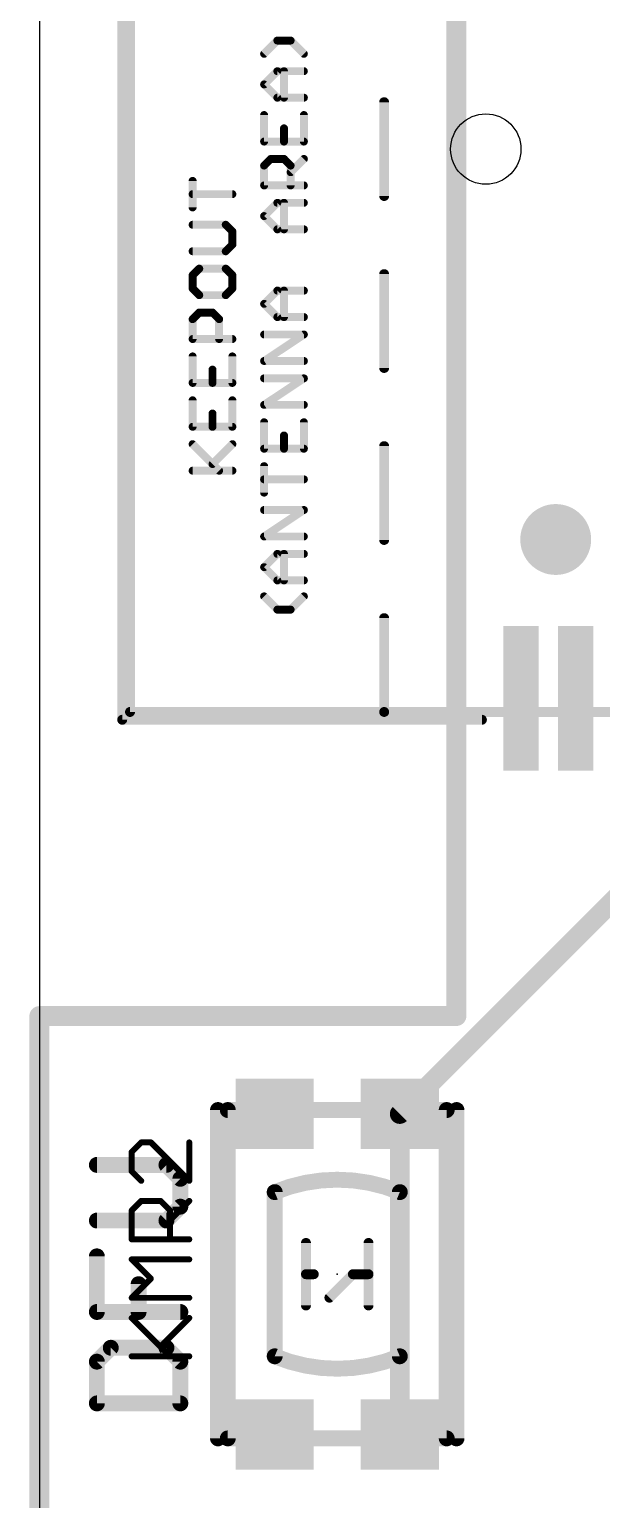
# Model space of a CAD drawing. Extents: x -0.1 to 68.7, y -0.4 to 53.6.
# Drawn here: x -0.13 to 7.19, y 11.59 to 30.4 of the extents above; entities that cross this region are included whole.
import ezdxf

# ---------------------------------------------------------------- set-up
doc = ezdxf.new("R2010")
doc.units = 0
for name, color, linetype in [('1', 12, 'CONTINUOUS'), ('16', 132, 'CONTINUOUS'), ('18', 110, 'CONTINUOUS'), ('20', 4, 'CONTINUOUS'), ('21', 40, 'CONTINUOUS'), ('23', 53, 'CONTINUOUS'), ('27', 253, 'CONTINUOUS'), ('51', 253, 'CONTINUOUS')]:
    doc.layers.add(name, color=color, linetype=linetype)

# ---------------------------------------------------------------- blocks, each defined once
blk = doc.blocks.new('RECT')
blk.add_solid([(-0.5, -0.5), (0.5, -0.5), (-0.5, 0.5), (0.5, 0.5)])
blk = doc.blocks.new('ROUNDV')
at = {"const_width": 0.5}
blk.add_lwpolyline([(0, -0.25, 1), (0, 0.25, 1), (0, -0.25)], format="xyb", dxfattribs=at)

msp = doc.modelspace()

# ---------------------------------------------------------------- linework, layer by layer
at = {"layer": '1', "const_width": 0.254}
for points in [[(5.334, 17.78), (5.334, 34.29)], [(4.61, 16.528), (8.128, 20.046)], [(0, -0.127), (0, 17.78)], [(0, 17.78), (5.334, 17.78)], [(4.61, 16.528), (4.61, 12.428)]]:
    msp.add_lwpolyline(points, dxfattribs=at)
at = {"layer": '1', "const_width": 0.127}
for points in [[(0.0635, 17.78, 1), (-0.0635, 17.78)], [(0, 17.8435, 1), (0, 17.7165)], [(5.334, 17.7165, 1), (5.334, 17.8435)], [(5.2705, 17.78, 1), (5.3975, 17.78)], [(4.6735, 16.528, 1), (4.5465, 16.528)], [(4.5651, 16.5729, 1), (4.6549, 16.4831)], [(4.5465, 12.428, 1), (4.6735, 12.428)]]:
    msp.add_lwpolyline(points, format="xyb", dxfattribs=at)
at = {"layer": '16', "const_width": 0.254}
for points in [[(5.334, 34.29), (5.334, 17.78)], [(5.334, 17.78), (0, 17.78)], [(0, 17.78), (0, -0.254)]]:
    msp.add_lwpolyline(points, dxfattribs=at)
at = {"layer": '16', "const_width": 0.127}
for points in [[(0, 17.8435, 1), (0, 17.7165)], [(0.0635, 17.78, 1), (-0.0635, 17.78)], [(5.334, 17.7165, 1), (5.334, 17.8435)], [(5.2705, 17.78, 1), (5.3975, 17.78)]]:
    msp.add_lwpolyline(points, format="xyb", dxfattribs=at)
at = {"layer": '20'}
msp.add_line((0, 53.34), (0, 0), dxfattribs=at)
msp.add_circle((5.71, 28.87), 0.45, dxfattribs=at)
at = {"layer": '21'}
for points, const_width in [([(1.06, 21.57), (1.06, 31.77)], 0.127), ([(5.66, 21.57), (1.06, 21.57)], 0.127), ([(2.2846, 12.378), (2.2846, 16.578)], 0.2032), ([(5.3354, 16.578), (5.3354, 12.378)], 0.2032), ([(1.6255, 15.8761), (0.7357, 15.8761)], 0.2032), ([(1.8034, 15.6982), (1.6255, 15.8761)], 0.2032), ([(1.8034, 15.3422), (1.8034, 15.6982)], 0.2032), ([(1.6255, 15.1643), (1.8034, 15.3422)], 0.2032), ([(0.7357, 15.1643), (1.6255, 15.1643)], 0.2032), ([(0.7357, 13.9949), (0.7357, 14.7067)], 0.2032), ([(1.2695, 13.9949), (1.2695, 14.3508)], 0.2032), ([(1.8034, 13.9949), (0.7357, 13.9949)], 0.2032), ([(0.9136, 13.5373), (0.7357, 13.3594)], 0.2032), ([(1.6255, 13.5373), (0.9136, 13.5373)], 0.2032), ([(1.8034, 13.3594), (1.6255, 13.5373)], 0.2032), ([(0.7357, 13.3594), (0.7357, 12.8255)], 0.2032), ([(1.8034, 12.8255), (1.8034, 13.3594)], 0.2032), ([(0.7357, 12.8255), (1.8034, 12.8255)], 0.2032)]:
    msp.add_lwpolyline(points, dxfattribs=dict(at, const_width=const_width))
for points, const_width in [([(1.06, 21.6017, 1), (1.06, 21.5383)], 0.0635), ([(5.66, 21.5383, 1), (5.66, 21.6017)], 0.0635), ([(1.0283, 21.57, 1), (1.0917, 21.57)], 0.0635), ([(2.3354, 16.578, 1), (2.2338, 16.578)], 0.1016), ([(5.3862, 16.578, 1), (5.2846, 16.578)], 0.1016), ([(0.7357, 15.9269, 1), (0.7357, 15.8253)], 0.1016), ([(1.6614, 15.912, 1), (1.5895, 15.8402)], 0.1016), ([(1.6255, 15.8253, 1), (1.6255, 15.9269)], 0.1016), ([(1.8542, 15.6982, 1), (1.7526, 15.6982)], 0.1016), ([(1.7675, 15.6622, 1), (1.8393, 15.7341)], 0.1016), ([(1.8393, 15.3063, 1), (1.7675, 15.3782)], 0.1016), ([(0.7357, 15.2151, 1), (0.7357, 15.1135)], 0.1016), ([(1.5895, 15.2002, 1), (1.6614, 15.1284)], 0.1016), ([(1.6255, 15.1135, 1), (1.6255, 15.2151)], 0.1016), ([(1.7526, 15.3422, 1), (1.8542, 15.3422)], 0.1016), ([(0.7865, 14.7067, 1), (0.6849, 14.7067)], 0.1016), ([(1.3203, 14.3508, 1), (1.2187, 14.3508)], 0.1016), ([(0.7357, 14.0457, 1), (0.7357, 13.9441)], 0.1016), ([(0.6849, 13.9949, 1), (0.7865, 13.9949)], 0.1016), ([(1.2187, 13.9949, 1), (1.3203, 13.9949)], 0.1016), ([(1.8034, 13.9441, 1), (1.8034, 14.0457)], 0.1016), ([(0.9136, 13.5881, 1), (0.9136, 13.4865)], 0.1016), ([(0.9496, 13.5014, 1), (0.8777, 13.5732)], 0.1016), ([(1.6614, 13.5732, 1), (1.5895, 13.5014)], 0.1016), ([(1.6255, 13.4865, 1), (1.6255, 13.5881)], 0.1016), ([(0.7865, 13.3594, 1), (0.6849, 13.3594)], 0.1016), ([(0.6998, 13.3953, 1), (0.7716, 13.3234)], 0.1016), ([(1.8542, 13.3594, 1), (1.7526, 13.3594)], 0.1016), ([(1.7675, 13.3234, 1), (1.8393, 13.3953)], 0.1016), ([(0.7357, 12.8763, 1), (0.7357, 12.7747)], 0.1016), ([(0.6849, 12.8255, 1), (0.7865, 12.8255)], 0.1016), ([(1.7526, 12.8255, 1), (1.8542, 12.8255)], 0.1016), ([(1.8034, 12.7747, 1), (1.8034, 12.8763)], 0.1016), ([(2.2338, 12.378, 1), (2.3354, 12.378)], 0.1016), ([(5.2846, 12.378, 1), (5.3862, 12.378)], 0.1016)]:
    msp.add_lwpolyline(points, format="xyb", dxfattribs=dict(at, const_width=const_width))
at = {"layer": '23'}
msp.add_point((3.81, 14.478), dxfattribs=at)
at = {"layer": '27', "const_width": 0.0762}
for points in [[(1.3033, 16.1642), (1.1805, 16.0413)], [(1.4262, 16.1642), (1.3033, 16.1642)], [(1.9177, 15.6727), (1.4262, 16.1642)], [(1.9177, 16.1642), (1.9177, 15.6727)], [(1.1805, 16.0413), (1.1805, 15.7956)], [(1.1805, 15.7956), (1.3033, 15.6727)], [(1.1805, 15.2929), (1.3033, 15.4158)], [(1.3033, 15.4158), (1.5491, 15.4158)], [(1.5491, 15.4158), (1.672, 15.2929)], [(1.672, 15.17), (1.9177, 15.4158)], [(1.1805, 14.9243), (1.1805, 15.2929)], [(1.672, 15.2929), (1.672, 14.9243)], [(1.9177, 14.9243), (1.1805, 14.9243)], [(1.4262, 14.4216), (1.1805, 14.6673)], [(1.1805, 14.6673), (1.9177, 14.6673)], [(1.1805, 14.1759), (1.4262, 14.4216)], [(1.9177, 14.1759), (1.1805, 14.1759)], [(1.672, 13.4274), (1.1805, 13.9189)], [(1.5491, 13.5503), (1.9177, 13.9189)], [(1.1805, 13.4274), (1.9177, 13.4274)]]:
    msp.add_lwpolyline(points, dxfattribs=at)
at = {"layer": '27', "const_width": 0.0381}
for points in [[(1.3033, 16.1832, 1), (1.3033, 16.1451)], [(1.3168, 16.1507, 1), (1.2899, 16.1776)], [(1.4397, 16.1776, 1), (1.4127, 16.1507)], [(1.4262, 16.1451, 1), (1.4262, 16.1832)], [(1.9368, 16.1642, 1), (1.8987, 16.1642)], [(1.1995, 16.0413, 1), (1.1614, 16.0413)], [(1.167, 16.0548, 1), (1.1939, 16.0278)], [(1.1614, 15.7956, 1), (1.1995, 15.7956)], [(1.1939, 15.809, 1), (1.167, 15.7821)], [(1.2899, 15.6592, 1), (1.3168, 15.6862)], [(1.8987, 15.6727, 1), (1.9368, 15.6727)], [(1.9042, 15.6592, 1), (1.9312, 15.6862)], [(1.3033, 15.4348, 1), (1.3033, 15.3967)], [(1.3168, 15.4023, 1), (1.2899, 15.4292)], [(1.5626, 15.4292, 1), (1.5356, 15.4023)], [(1.5491, 15.3967, 1), (1.5491, 15.4348)], [(1.9312, 15.4023, 1), (1.9042, 15.4292)], [(1.1995, 15.2929, 1), (1.1614, 15.2929)], [(1.167, 15.3064, 1), (1.1939, 15.2794)], [(1.691, 15.2929, 1), (1.6529, 15.2929)], [(1.6585, 15.2794, 1), (1.6854, 15.3064)], [(1.6585, 15.1835, 1), (1.6854, 15.1565)], [(1.1614, 14.9243, 1), (1.1995, 14.9243)], [(1.1805, 14.9433, 1), (1.1805, 14.9052)], [(1.6529, 14.9243, 1), (1.691, 14.9243)], [(1.9177, 14.9052, 1), (1.9177, 14.9433)], [(1.1805, 14.6864, 1), (1.1805, 14.6483)], [(1.1939, 14.6808, 1), (1.167, 14.6539)], [(1.9177, 14.6483, 1), (1.9177, 14.6864)], [(1.4397, 14.4081, 1), (1.4127, 14.4351)], [(1.4127, 14.4081, 1), (1.4397, 14.4351)], [(1.1805, 14.1949, 1), (1.1805, 14.1568)], [(1.167, 14.1893, 1), (1.1939, 14.1624)], [(1.9177, 14.1568, 1), (1.9177, 14.1949)], [(1.1939, 13.9324, 1), (1.167, 13.9055)], [(1.9312, 13.9055, 1), (1.9042, 13.9324)], [(1.5356, 13.5638, 1), (1.5626, 13.5368)], [(1.1805, 13.4465, 1), (1.1805, 13.4084)], [(1.6585, 13.414, 1), (1.6854, 13.4409)], [(1.9177, 13.4084, 1), (1.9177, 13.4465)]]:
    msp.add_lwpolyline(points, format="xyb", dxfattribs=at)
at = {"layer": '51'}
msp.add_line((0, 53.34), (0, 0), dxfattribs=at)
for points, const_width in [([(1.16, 21.67), (1.16, 31.67)], 0.127), ([(3.0442, 30.2581), (2.8748, 30.0886)], 0.1016), ([(3.2137, 30.2581), (3.0442, 30.2581)], 0.1016), ([(3.3832, 30.0886), (3.2137, 30.2581)], 0.1016), ([(2.8748, 29.6968), (3.0442, 29.8663)], 0.1016), ([(3.0442, 29.8663), (3.3832, 29.8663)], 0.1016), ([(3.129, 29.5273), (3.129, 29.8663)], 0.1016), ([(3.0442, 29.5273), (2.8748, 29.6968)], 0.1016), ([(3.3832, 29.5273), (3.0442, 29.5273)], 0.1016), ([(4.41, 28.27), (4.41, 29.47)], 0.127), ([(2.8748, 29.305), (2.8748, 28.966)], 0.1016), ([(3.3832, 28.966), (3.3832, 29.305)], 0.1016), ([(3.129, 28.966), (3.129, 29.1355)], 0.1016), ([(2.8748, 28.966), (3.3832, 28.966)], 0.1016), ([(2.8748, 28.6589), (2.9595, 28.7437)], 0.1016), ([(2.9595, 28.7437), (3.129, 28.7437)], 0.1016), ([(3.129, 28.7437), (3.2137, 28.6589)], 0.1016), ([(3.2137, 28.5742), (3.3832, 28.7437)], 0.1016), ([(2.8748, 28.4047), (2.8748, 28.6589)], 0.1016), ([(3.2137, 28.6589), (3.2137, 28.4047)], 0.1016), ([(1.9604, 28.1241), (1.9604, 28.463)], 0.1016), ([(3.3832, 28.4047), (2.8748, 28.4047)], 0.1016), ([(2.4688, 28.2935), (1.9604, 28.2935)], 0.1016), ([(2.8748, 28.0129), (3.0442, 28.1824)], 0.1016), ([(3.0442, 28.1824), (3.3832, 28.1824)], 0.1016), ([(3.129, 27.8434), (3.129, 28.1824)], 0.1016), ([(3.0442, 27.8434), (2.8748, 28.0129)], 0.1016), ([(2.3841, 27.9017), (1.9604, 27.9017)], 0.1016), ([(2.4688, 27.817), (2.3841, 27.9017)], 0.1016), ([(2.4688, 27.6475), (2.4688, 27.817)], 0.1016), ([(3.3832, 27.8434), (3.0442, 27.8434)], 0.1016), ([(2.3841, 27.5628), (2.4688, 27.6475)], 0.1016), ([(1.9604, 27.5628), (2.3841, 27.5628)], 0.1016), ([(2.0451, 27.3404), (1.9604, 27.2557)], 0.1016), ([(1.9604, 27.2557), (1.9604, 27.0862)], 0.1016), ([(2.3841, 27.3404), (2.0451, 27.3404)], 0.1016), ([(2.4688, 27.2557), (2.3841, 27.3404)], 0.1016), ([(2.4688, 27.0862), (2.4688, 27.2557)], 0.1016), ([(4.41, 26.07), (4.41, 27.27)], 0.127), ([(1.9604, 27.0862), (2.0451, 27.0014)], 0.1016), ([(2.3841, 27.0014), (2.4688, 27.0862)], 0.1016), ([(2.8748, 26.8903), (3.0442, 27.0597)], 0.1016), ([(3.0442, 27.0597), (3.3832, 27.0597)], 0.1016), ([(3.129, 26.7208), (3.129, 27.0597)], 0.1016), ([(2.0451, 27.0014), (2.3841, 27.0014)], 0.1016), ([(3.0442, 26.7208), (2.8748, 26.8903)], 0.1016), ([(1.9604, 26.6944), (2.0451, 26.7791)], 0.1016), ([(1.9604, 26.4401), (1.9604, 26.6944)], 0.1016), ([(2.0451, 26.7791), (2.2146, 26.7791)], 0.1016), ([(2.2146, 26.7791), (2.2993, 26.6944)], 0.1016), ([(2.2993, 26.6944), (2.2993, 26.4401)], 0.1016), ([(3.3832, 26.7208), (3.0442, 26.7208)], 0.1016), ([(2.8748, 26.1595), (3.3832, 26.4984)], 0.1016), ([(3.3832, 26.4984), (2.8748, 26.4984)], 0.1016), ([(2.4688, 26.4401), (1.9604, 26.4401)], 0.1016), ([(1.9604, 26.2178), (1.9604, 25.8788)], 0.1016), ([(2.4688, 25.8788), (2.4688, 26.2178)], 0.1016), ([(3.3832, 26.1595), (2.8748, 26.1595)], 0.1016), ([(2.2146, 25.8788), (2.2146, 26.0483)], 0.1016), ([(2.8748, 25.5982), (3.3832, 25.9371)], 0.1016), ([(3.3832, 25.9371), (2.8748, 25.9371)], 0.1016), ([(1.9604, 25.8788), (2.4688, 25.8788)], 0.1016), ([(1.9604, 25.6565), (1.9604, 25.3175)], 0.1016), ([(2.4688, 25.3175), (2.4688, 25.6565)], 0.1016), ([(3.3832, 25.5982), (2.8748, 25.5982)], 0.1016), ([(2.2146, 25.3175), (2.2146, 25.487)], 0.1016), ([(2.8748, 25.3758), (2.8748, 25.0369)], 0.1016), ([(3.3832, 25.0369), (3.3832, 25.3758)], 0.1016), ([(1.9604, 25.3175), (2.4688, 25.3175)], 0.1016), ([(3.129, 25.0369), (3.129, 25.2063)], 0.1016), ([(2.2993, 24.7562), (1.9604, 25.0952)], 0.1016), ([(2.2146, 24.8409), (2.4688, 25.0952)], 0.1016), ([(2.8748, 25.0369), (3.3832, 25.0369)], 0.1016), ([(4.41, 23.87), (4.41, 25.07)], 0.127), ([(2.8748, 24.4755), (2.8748, 24.8145)], 0.1016), ([(1.9604, 24.7562), (2.4688, 24.7562)], 0.1016), ([(3.3832, 24.645), (2.8748, 24.645)], 0.1016), ([(2.8748, 23.9142), (3.3832, 24.2532)], 0.1016), ([(3.3832, 24.2532), (2.8748, 24.2532)], 0.1016), ([(3.3832, 23.9142), (2.8748, 23.9142)], 0.1016), ([(2.8748, 23.5224), (3.0442, 23.6919)], 0.1016), ([(3.0442, 23.6919), (3.3832, 23.6919)], 0.1016), ([(3.129, 23.3529), (3.129, 23.6919)], 0.1016), ([(3.0442, 23.3529), (2.8748, 23.5224)], 0.1016), ([(3.3832, 23.3529), (3.0442, 23.3529)], 0.1016), ([(3.0442, 22.9787), (2.8748, 23.1482)], 0.1016), ([(3.3832, 23.1482), (3.2137, 22.9787)], 0.1016), ([(3.2137, 22.9787), (3.0442, 22.9787)], 0.1016), ([(4.41, 21.67), (4.41, 22.87)], 0.127), ([(4.41, 21.67), (1.16, 21.67)], 0.127), ([(19.16, 21.67), (4.41, 21.67)], 0.127), ([(2.41, 12.378), (2.41, 16.578)], 0.2032), ([(2.41, 16.578), (5.21, 16.578)], 0.2032), ([(5.21, 16.578), (5.21, 12.378)], 0.2032), ([(3.01, 13.428), (3.01, 15.528)], 0.2032), ([(4.61, 15.528), (4.61, 13.428)], 0.2032), ([(3.41, 14.878), (3.41, 14.478)], 0.127), ([(4.21, 14.878), (4.21, 14.478)], 0.127), ([(3.41, 14.478), (3.41, 14.078)], 0.127), ([(3.41, 14.478), (3.51, 14.478)], 0.127), ([(4.01, 14.478), (3.71, 14.178)], 0.127), ([(4.21, 14.478), (4.01, 14.478)], 0.127), ([(4.21, 14.478), (4.21, 14.078)], 0.127), ([(5.21, 12.378), (2.41, 12.378)], 0.2032)]:
    msp.add_lwpolyline(points, dxfattribs=dict(at, const_width=const_width))
for points, const_width in [([(3.0442, 30.2835, 1), (3.0442, 30.2327)], 0.0508), ([(3.0622, 30.2402, 1), (3.0263, 30.2761)], 0.0508), ([(3.2317, 30.2761, 1), (3.1958, 30.2402)], 0.0508), ([(3.2137, 30.2327, 1), (3.2137, 30.2835)], 0.0508), ([(2.8568, 30.1066, 1), (2.8927, 30.0707)], 0.0508), ([(3.3652, 30.0707, 1), (3.4012, 30.1066)], 0.0508), ([(3.0442, 29.8917, 1), (3.0442, 29.8409)], 0.0508), ([(3.0622, 29.8483, 1), (3.0263, 29.8842)], 0.0508), ([(3.1544, 29.8663, 1), (3.1036, 29.8663)], 0.0508), ([(3.3832, 29.8409, 1), (3.3832, 29.8917)], 0.0508), ([(2.8927, 29.7148, 1), (2.8568, 29.6788)], 0.0508), ([(2.8568, 29.7148, 1), (2.8927, 29.6788)], 0.0508), ([(3.0442, 29.5527, 1), (3.0442, 29.5019)], 0.0508), ([(3.0263, 29.5094, 1), (3.0622, 29.5453)], 0.0508), ([(3.1036, 29.5273, 1), (3.1544, 29.5273)], 0.0508), ([(3.3832, 29.5019, 1), (3.3832, 29.5527)], 0.0508), ([(4.4417, 29.47, 1), (4.3783, 29.47)], 0.0635), ([(2.9002, 29.305, 1), (2.8494, 29.305)], 0.0508), ([(3.4086, 29.305, 1), (3.3578, 29.305)], 0.0508), ([(3.1544, 29.1355, 1), (3.1036, 29.1355)], 0.0508), ([(2.8748, 28.9914, 1), (2.8748, 28.9406)], 0.0508), ([(2.8494, 28.966, 1), (2.9002, 28.966)], 0.0508), ([(3.1036, 28.966, 1), (3.1544, 28.966)], 0.0508), ([(3.3578, 28.966, 1), (3.4086, 28.966)], 0.0508), ([(3.3832, 28.9406, 1), (3.3832, 28.9914)], 0.0508), ([(2.9595, 28.7691, 1), (2.9595, 28.7183)], 0.0508), ([(2.9775, 28.7257, 1), (2.9415, 28.7616)], 0.0508), ([(3.1469, 28.7616, 1), (3.111, 28.7257)], 0.0508), ([(3.129, 28.7183, 1), (3.129, 28.7691)], 0.0508), ([(3.4012, 28.7257, 1), (3.3652, 28.7616)], 0.0508), ([(2.9002, 28.6589, 1), (2.8494, 28.6589)], 0.0508), ([(2.8568, 28.6769, 1), (2.8927, 28.641)], 0.0508), ([(3.2391, 28.6589, 1), (3.1883, 28.6589)], 0.0508), ([(3.1958, 28.5922, 1), (3.2317, 28.5562)], 0.0508), ([(3.1958, 28.641, 1), (3.2317, 28.6769)], 0.0508), ([(1.9858, 28.463, 1), (1.935, 28.463)], 0.0508), ([(2.8748, 28.4301, 1), (2.8748, 28.3793)], 0.0508), ([(2.8494, 28.4047, 1), (2.9002, 28.4047)], 0.0508), ([(3.1883, 28.4047, 1), (3.2391, 28.4047)], 0.0508), ([(3.3832, 28.3793, 1), (3.3832, 28.4301)], 0.0508), ([(1.9604, 28.3189, 1), (1.9604, 28.2681)], 0.0508), ([(2.4688, 28.2681, 1), (2.4688, 28.3189)], 0.0508), ([(3.0442, 28.2078, 1), (3.0442, 28.157)], 0.0508), ([(3.0622, 28.1644, 1), (3.0263, 28.2003)], 0.0508), ([(3.1544, 28.1824, 1), (3.1036, 28.1824)], 0.0508), ([(3.3832, 28.157, 1), (3.3832, 28.2078)], 0.0508), ([(4.3783, 28.27, 1), (4.4417, 28.27)], 0.0635), ([(1.935, 28.1241, 1), (1.9858, 28.1241)], 0.0508), ([(2.8927, 28.0308, 1), (2.8568, 27.9949)], 0.0508), ([(2.8568, 28.0308, 1), (2.8927, 27.9949)], 0.0508), ([(1.9604, 27.9271, 1), (1.9604, 27.8763)], 0.0508), ([(2.402, 27.9197, 1), (2.3661, 27.8838)], 0.0508), ([(2.3841, 27.8763, 1), (2.3841, 27.9271)], 0.0508), ([(2.4942, 27.817, 1), (2.4434, 27.817)], 0.0508), ([(2.4508, 27.799, 1), (2.4868, 27.8349)], 0.0508), ([(3.0442, 27.8688, 1), (3.0442, 27.818)], 0.0508), ([(3.0263, 27.8254, 1), (3.0622, 27.8614)], 0.0508), ([(3.1036, 27.8434, 1), (3.1544, 27.8434)], 0.0508), ([(3.3832, 27.818, 1), (3.3832, 27.8688)], 0.0508), ([(2.4434, 27.6475, 1), (2.4942, 27.6475)], 0.0508), ([(2.4868, 27.6295, 1), (2.4508, 27.6655)], 0.0508), ([(1.9604, 27.5882, 1), (1.9604, 27.5374)], 0.0508), ([(2.3661, 27.5807, 1), (2.402, 27.5448)], 0.0508), ([(2.3841, 27.5374, 1), (2.3841, 27.5882)], 0.0508), ([(1.9858, 27.2557, 1), (1.935, 27.2557)], 0.0508), ([(1.9424, 27.2736, 1), (1.9783, 27.2377)], 0.0508), ([(2.0451, 27.3658, 1), (2.0451, 27.315)], 0.0508), ([(2.0631, 27.3224, 1), (2.0271, 27.3584)], 0.0508), ([(2.402, 27.3584, 1), (2.3661, 27.3224)], 0.0508), ([(2.3841, 27.315, 1), (2.3841, 27.3658)], 0.0508), ([(2.4942, 27.2557, 1), (2.4434, 27.2557)], 0.0508), ([(2.4508, 27.2377, 1), (2.4868, 27.2736)], 0.0508), ([(4.4417, 27.27, 1), (4.3783, 27.27)], 0.0635), ([(1.9783, 27.1041, 1), (1.9424, 27.0682)], 0.0508), ([(1.935, 27.0862, 1), (1.9858, 27.0862)], 0.0508), ([(2.4434, 27.0862, 1), (2.4942, 27.0862)], 0.0508), ([(2.4868, 27.0682, 1), (2.4508, 27.1041)], 0.0508), ([(3.0442, 27.0851, 1), (3.0442, 27.0343)], 0.0508), ([(3.0622, 27.0418, 1), (3.0263, 27.0777)], 0.0508), ([(3.1544, 27.0597, 1), (3.1036, 27.0597)], 0.0508), ([(3.3832, 27.0343, 1), (3.3832, 27.0851)], 0.0508), ([(2.0451, 27.0268, 1), (2.0451, 26.976)], 0.0508), ([(2.0271, 26.9835, 1), (2.0631, 27.0194)], 0.0508), ([(2.3661, 27.0194, 1), (2.402, 26.9835)], 0.0508), ([(2.3841, 26.976, 1), (2.3841, 27.0268)], 0.0508), ([(2.8927, 26.9082, 1), (2.8568, 26.8723)], 0.0508), ([(2.8568, 26.9082, 1), (2.8927, 26.8723)], 0.0508), ([(1.9858, 26.6944, 1), (1.935, 26.6944)], 0.0508), ([(1.9424, 26.7123, 1), (1.9783, 26.6764)], 0.0508), ([(2.0451, 26.8045, 1), (2.0451, 26.7537)], 0.0508), ([(2.0631, 26.7611, 1), (2.0271, 26.7971)], 0.0508), ([(2.2325, 26.7971, 1), (2.1966, 26.7611)], 0.0508), ([(2.2146, 26.7537, 1), (2.2146, 26.8045)], 0.0508), ([(2.3247, 26.6944, 1), (2.2739, 26.6944)], 0.0508), ([(2.2814, 26.6764, 1), (2.3173, 26.7123)], 0.0508), ([(3.0442, 26.7462, 1), (3.0442, 26.6954)], 0.0508), ([(3.0263, 26.7028, 1), (3.0622, 26.7387)], 0.0508), ([(3.1036, 26.7208, 1), (3.1544, 26.7208)], 0.0508), ([(3.3832, 26.6954, 1), (3.3832, 26.7462)], 0.0508), ([(2.8748, 26.5238, 1), (2.8748, 26.473)], 0.0508), ([(3.3973, 26.4773, 1), (3.3691, 26.5196)], 0.0508), ([(3.3832, 26.473, 1), (3.3832, 26.5238)], 0.0508), ([(1.9604, 26.4655, 1), (1.9604, 26.4147)], 0.0508), ([(1.935, 26.4401, 1), (1.9858, 26.4401)], 0.0508), ([(2.2739, 26.4401, 1), (2.3247, 26.4401)], 0.0508), ([(2.4688, 26.4147, 1), (2.4688, 26.4655)], 0.0508), ([(1.9858, 26.2178, 1), (1.935, 26.2178)], 0.0508), ([(2.4942, 26.2178, 1), (2.4434, 26.2178)], 0.0508), ([(2.8748, 26.1849, 1), (2.8748, 26.1341)], 0.0508), ([(2.8607, 26.1806, 1), (2.8889, 26.1383)], 0.0508), ([(3.3832, 26.1341, 1), (3.3832, 26.1849)], 0.0508), ([(2.24, 26.0483, 1), (2.1892, 26.0483)], 0.0508), ([(2.8748, 25.9625, 1), (2.8748, 25.9117)], 0.0508), ([(3.3973, 25.916, 1), (3.3691, 25.9583)], 0.0508), ([(3.3832, 25.9117, 1), (3.3832, 25.9625)], 0.0508), ([(4.3783, 26.07, 1), (4.4417, 26.07)], 0.0635), ([(1.9604, 25.9042, 1), (1.9604, 25.8534)], 0.0508), ([(1.935, 25.8788, 1), (1.9858, 25.8788)], 0.0508), ([(2.1892, 25.8788, 1), (2.24, 25.8788)], 0.0508), ([(2.4434, 25.8788, 1), (2.4942, 25.8788)], 0.0508), ([(2.4688, 25.8534, 1), (2.4688, 25.9042)], 0.0508), ([(1.9858, 25.6565, 1), (1.935, 25.6565)], 0.0508), ([(2.4942, 25.6565, 1), (2.4434, 25.6565)], 0.0508), ([(2.8748, 25.6236, 1), (2.8748, 25.5728)], 0.0508), ([(2.8607, 25.6193, 1), (2.8889, 25.577)], 0.0508), ([(3.3832, 25.5728, 1), (3.3832, 25.6236)], 0.0508), ([(2.24, 25.487, 1), (2.1892, 25.487)], 0.0508), ([(2.9002, 25.3758, 1), (2.8494, 25.3758)], 0.0508), ([(3.4086, 25.3758, 1), (3.3578, 25.3758)], 0.0508), ([(1.9604, 25.3429, 1), (1.9604, 25.2921)], 0.0508), ([(1.935, 25.3175, 1), (1.9858, 25.3175)], 0.0508), ([(2.1892, 25.3175, 1), (2.24, 25.3175)], 0.0508), ([(2.4434, 25.3175, 1), (2.4942, 25.3175)], 0.0508), ([(2.4688, 25.2921, 1), (2.4688, 25.3429)], 0.0508), ([(3.1544, 25.2063, 1), (3.1036, 25.2063)], 0.0508), ([(1.9783, 25.1131, 1), (1.9424, 25.0772)], 0.0508), ([(2.4868, 25.0772, 1), (2.4508, 25.1131)], 0.0508), ([(2.8748, 25.0623, 1), (2.8748, 25.0115)], 0.0508), ([(2.8494, 25.0369, 1), (2.9002, 25.0369)], 0.0508), ([(3.1036, 25.0369, 1), (3.1544, 25.0369)], 0.0508), ([(3.3578, 25.0369, 1), (3.4086, 25.0369)], 0.0508), ([(3.3832, 25.0115, 1), (3.3832, 25.0623)], 0.0508), ([(4.4417, 25.07, 1), (4.3783, 25.07)], 0.0635), ([(2.1966, 24.8589, 1), (2.2325, 24.823)], 0.0508), ([(2.9002, 24.8145, 1), (2.8494, 24.8145)], 0.0508), ([(1.9604, 24.7816, 1), (1.9604, 24.7308)], 0.0508), ([(2.2814, 24.7382, 1), (2.3173, 24.7742)], 0.0508), ([(2.4688, 24.7308, 1), (2.4688, 24.7816)], 0.0508), ([(2.8748, 24.6704, 1), (2.8748, 24.6196)], 0.0508), ([(3.3832, 24.6196, 1), (3.3832, 24.6704)], 0.0508), ([(2.8494, 24.4755, 1), (2.9002, 24.4755)], 0.0508), ([(2.8748, 24.2786, 1), (2.8748, 24.2278)], 0.0508), ([(3.3973, 24.2321, 1), (3.3691, 24.2743)], 0.0508), ([(3.3832, 24.2278, 1), (3.3832, 24.2786)], 0.0508), ([(2.8748, 23.9396, 1), (2.8748, 23.8888)], 0.0508), ([(2.8607, 23.9354, 1), (2.8889, 23.8931)], 0.0508), ([(3.3832, 23.8888, 1), (3.3832, 23.9396)], 0.0508), ([(4.3783, 23.87, 1), (4.4417, 23.87)], 0.0635), ([(3.0442, 23.7173, 1), (3.0442, 23.6665)], 0.0508), ([(3.0622, 23.6739, 1), (3.0263, 23.7098)], 0.0508), ([(3.1544, 23.6919, 1), (3.1036, 23.6919)], 0.0508), ([(3.3832, 23.6665, 1), (3.3832, 23.7173)], 0.0508), ([(2.8927, 23.5404, 1), (2.8568, 23.5044)], 0.0508), ([(2.8568, 23.5404, 1), (2.8927, 23.5044)], 0.0508), ([(3.0442, 23.3783, 1), (3.0442, 23.3275)], 0.0508), ([(3.0263, 23.335, 1), (3.0622, 23.3709)], 0.0508), ([(3.1036, 23.3529, 1), (3.1544, 23.3529)], 0.0508), ([(3.3832, 23.3275, 1), (3.3832, 23.3783)], 0.0508), ([(2.8927, 23.1662, 1), (2.8568, 23.1302)], 0.0508), ([(3.4012, 23.1302, 1), (3.3652, 23.1662)], 0.0508), ([(3.0442, 23.0041, 1), (3.0442, 22.9533)], 0.0508), ([(3.0263, 22.9608, 1), (3.0622, 22.9967)], 0.0508), ([(3.1958, 22.9967, 1), (3.2317, 22.9608)], 0.0508), ([(3.2137, 22.9533, 1), (3.2137, 23.0041)], 0.0508), ([(4.4417, 22.87, 1), (4.3783, 22.87)], 0.0635), ([(1.16, 21.7018, 1), (1.16, 21.6383)], 0.0635), ([(1.1283, 21.67, 1), (1.1918, 21.67)], 0.0635), ([(4.41, 21.7018, 1), (4.41, 21.6383)], 0.0635), ([(4.3783, 21.67, 1), (4.4417, 21.67)], 0.0635), ([(4.41, 21.6383, 1), (4.41, 21.7018)], 0.0635), ([(2.4608, 16.578, 1), (2.3592, 16.578)], 0.1016), ([(2.41, 16.6288, 1), (2.41, 16.5272)], 0.1016), ([(5.2608, 16.578, 1), (5.1592, 16.578)], 0.1016), ([(5.21, 16.5272, 1), (5.21, 16.6288)], 0.1016), ([(4.61, 15.528, 0.1989), (3.01, 15.528)], 0.2032), ([(3.0608, 15.528, 1), (2.9592, 15.528)], 0.1016), ([(2.9906, 15.5749, 1), (3.0294, 15.4811)], 0.1016), ([(4.6608, 15.528, 1), (4.5592, 15.528)], 0.1016), ([(4.5906, 15.4811, 1), (4.6294, 15.5749)], 0.1016), ([(3.4418, 14.878, 1), (3.3782, 14.878)], 0.0635), ([(4.2417, 14.878, 1), (4.1783, 14.878)], 0.0635), ([(3.4418, 14.478, 1), (3.3782, 14.478)], 0.0635), ([(3.3782, 14.478, 1), (3.4418, 14.478)], 0.0635), ([(3.41, 14.5098, 1), (3.41, 14.4463)], 0.0635), ([(3.51, 14.4463, 1), (3.51, 14.5098)], 0.0635), ([(4.01, 14.5098, 1), (4.01, 14.4463)], 0.0635), ([(4.0325, 14.4555, 1), (3.9875, 14.5005)], 0.0635), ([(4.2417, 14.478, 1), (4.1783, 14.478)], 0.0635), ([(4.1783, 14.478, 1), (4.2417, 14.478)], 0.0635), ([(4.21, 14.4463, 1), (4.21, 14.5098)], 0.0635), ([(3.3782, 14.078, 1), (3.4418, 14.078)], 0.0635), ([(3.6875, 14.2005, 1), (3.7325, 14.1555)], 0.0635), ([(4.1783, 14.078, 1), (4.2417, 14.078)], 0.0635), ([(3.01, 13.428, 0.1989), (4.61, 13.428)], 0.2032), ([(3.0294, 13.4749, 1), (2.9906, 13.3811)], 0.1016), ([(2.9592, 13.428, 1), (3.0608, 13.428)], 0.1016), ([(4.5592, 13.428, 1), (4.6608, 13.428)], 0.1016), ([(4.6294, 13.3811, 1), (4.5906, 13.4749)], 0.1016), ([(2.41, 12.4288, 1), (2.41, 12.3272)], 0.1016), ([(2.3592, 12.378, 1), (2.4608, 12.378)], 0.1016), ([(5.1592, 12.378, 1), (5.2608, 12.378)], 0.1016), ([(5.21, 12.3272, 1), (5.21, 12.4288)], 0.1016)]:
    msp.add_lwpolyline(points, format="xyb", dxfattribs=dict(at, const_width=const_width))

# ---------------------------------------------------------------- block references
at = {"layer": '1', "xscale": 1.85, "yscale": 0.45, "rotation": 90}
for p in [(6.16, 21.845), (6.86, 21.845)]:
    msp.add_blockref('RECT', p, dxfattribs=at)
at = {"layer": '1', "xscale": 0.9, "rotation": 270}
for p in [(3.01, 16.528), (4.61, 16.528), (3.01, 12.428), (4.61, 12.428)]:
    msp.add_blockref('RECT', p, dxfattribs=at)
at = {"layer": '18', "xscale": 0.9064, "yscale": 0.9064}
msp.add_blockref('ROUNDV', (6.604, 23.876), dxfattribs=at)
msp.add_blockref('ROUNDV', (6.604, 23.876), dxfattribs=at)

doc.saveas('drawing.dxf')
